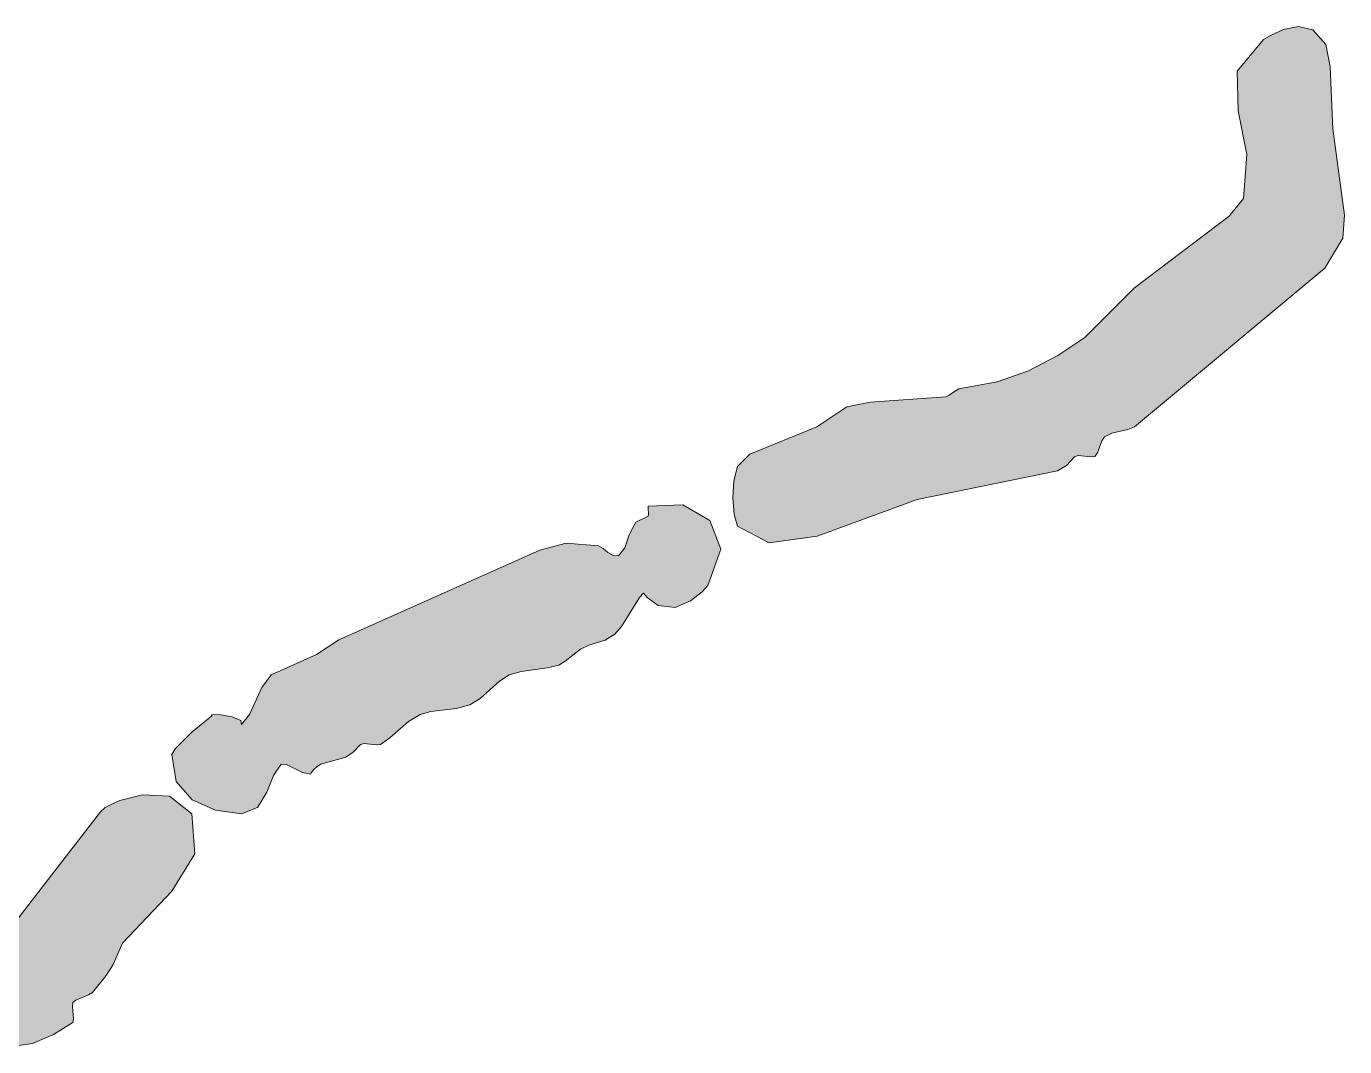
# Model space of a CAD drawing. Header units: inches. Extents: x -493 to 494, y -382 to 902.
# Drawn here: x -65.27 to -51.2, y 887.77 to 898.65 of the extents above; entities that cross this region are included whole.
import ezdxf

# ---------------------------------------------------------------- set-up
doc = ezdxf.new("R2010")
doc.units = ezdxf.units.IN
doc.header["$MEASUREMENT"] = 0
doc.layers.add('Layer 1', color=7, linetype='Continuous')

msp = doc.modelspace()

# ---------------------------------------------------------------- hatches: boundary and pattern name
at = {"layer": 'Layer 1', "true_color": 0xffffff}
h = msp.add_hatch(color=7, dxfattribs=at)
edge = h.paths.add_edge_path()
edge.add_spline(control_points=[(-52.066, 898.511), (-52.066, 898.511), (-51.984, 898.558), (-51.984, 898.558), (-51.984, 898.558), (-51.851, 898.619), (-51.851, 898.619), (-51.851, 898.619), (-51.693, 898.652), (-51.693, 898.652), (-51.693, 898.652), (-51.537, 898.616), (-51.537, 898.616), (-51.537, 898.616), (-51.4, 898.458), (-51.4, 898.458), (-51.4, 898.458), (-51.354, 898.219), (-51.354, 898.219), (-51.354, 898.219), (-51.325, 897.558), (-51.325, 897.558), (-51.325, 897.558), (-51.199, 896.64), (-51.199, 896.64), (-51.199, 896.64), (-51.219, 896.393), (-51.219, 896.393), (-51.219, 896.393), (-51.412, 896.074), (-51.412, 896.074), (-51.412, 896.074), (-53.442, 894.381), (-53.442, 894.381), (-53.442, 894.381), (-53.513, 894.352), (-53.513, 894.352), (-53.513, 894.352), (-53.685, 894.312), (-53.685, 894.312), (-53.685, 894.312), (-53.76, 894.275), (-53.76, 894.275), (-53.76, 894.275), (-53.79, 894.231), (-53.79, 894.231), (-53.79, 894.231), (-53.837, 894.103), (-53.837, 894.103), (-53.837, 894.103), (-53.866, 894.063), (-53.866, 894.063), (-53.866, 894.063), (-53.912, 894.059), (-53.912, 894.059), (-53.912, 894.059), (-54.039, 894.074), (-54.039, 894.074), (-54.039, 894.074), (-54.078, 894.063), (-54.078, 894.063), (-54.078, 894.063), (-54.167, 893.969), (-54.167, 893.969), (-54.167, 893.969), (-54.262, 893.913), (-54.262, 893.913), (-54.262, 893.913), (-55.76, 893.605), (-55.76, 893.605), (-55.76, 893.605), (-56.828, 893.216), (-56.828, 893.216), (-56.828, 893.216), (-57.34, 893.145), (-57.34, 893.145), (-57.34, 893.145), (-57.678, 893.322), (-57.678, 893.322), (-57.678, 893.322), (-57.714, 893.447), (-57.714, 893.447), (-57.714, 893.447), (-57.729, 893.622), (-57.729, 893.622), (-57.729, 893.622), (-57.717, 893.805), (-57.717, 893.805), (-57.717, 893.805), (-57.678, 893.958), (-57.678, 893.958), (-57.678, 893.958), (-57.546, 894.09), (-57.546, 894.09), (-57.546, 894.09), (-56.831, 894.381), (-56.831, 894.381), (-56.831, 894.381), (-56.513, 894.593), (-56.513, 894.593), (-56.513, 894.593), (-56.262, 894.642), (-56.262, 894.642), (-56.262, 894.642), (-55.454, 894.699), (-55.454, 894.699), (-55.454, 894.699), (-55.419, 894.718), (-55.419, 894.718), (-55.419, 894.718), (-55.374, 894.752), (-55.374, 894.752), (-55.374, 894.752), (-55.315, 894.787), (-55.315, 894.787), (-55.315, 894.787), (-54.907, 894.86), (-54.907, 894.86), (-54.907, 894.86), (-54.574, 894.977), (-54.574, 894.977), (-54.574, 894.977), (-54.258, 895.14), (-54.258, 895.14), (-54.258, 895.14), (-53.972, 895.334), (-53.972, 895.334), (-53.972, 895.334), (-53.442, 895.863), (-53.442, 895.863), (-53.442, 895.863), (-52.432, 896.628), (-52.432, 896.628), (-52.432, 896.628), (-52.278, 896.816), (-52.278, 896.816), (-52.278, 896.816), (-52.244, 897.284), (-52.244, 897.284), (-52.244, 897.284), (-52.336, 897.75), (-52.336, 897.75), (-52.336, 897.75), (-52.346, 898.173), (-52.346, 898.173), (-52.346, 898.173), (-52.066, 898.511), (-52.066, 898.511), (-52.066, 898.511), (-52.066, 898.511), (-52.066, 898.511), (-52.066, 898.511), (-52.066, 898.511), (-52.066, 898.511)], knot_values=[0, 0, 0, 0, 1, 1, 1, 2, 2, 2, 3, 3, 3, 4, 4, 4, 5, 5, 5, 6, 6, 6, 7, 7, 7, 8, 8, 8, 9, 9, 9, 10, 10, 10, 11, 11, 11, 12, 12, 12, 13, 13, 13, 14, 14, 14, 15, 15, 15, 16, 16, 16, 17, 17, 17, 18, 18, 18, 19, 19, 19, 20, 20, 20, 21, 21, 21, 22, 22, 22, 23, 23, 23, 24, 24, 24, 25, 25, 25, 26, 26, 26, 27, 27, 27, 28, 28, 28, 29, 29, 29, 30, 30, 30, 31, 31, 31, 32, 32, 32, 33, 33, 33, 34, 34, 34, 35, 35, 35, 36, 36, 36, 37, 37, 37, 38, 38, 38, 39, 39, 39, 40, 40, 40, 41, 41, 41, 42, 42, 42, 43, 43, 43, 44, 44, 44, 45, 45, 45, 46, 46, 46, 47, 47, 47, 48, 48, 48, 49, 49, 49, 50, 50, 50, 51, 51, 51, 51], degree=3, periodic=1)
h = msp.add_hatch(color=7, dxfattribs=at)
edge = h.paths.add_edge_path()
edge.add_spline(control_points=[(-58.63, 893.428), (-58.63, 893.428), (-58.629, 893.445), (-58.629, 893.445), (-58.629, 893.445), (-58.632, 893.517), (-58.632, 893.517), (-58.632, 893.517), (-58.63, 893.534), (-58.63, 893.534), (-58.63, 893.534), (-58.26, 893.549), (-58.26, 893.549), (-58.26, 893.549), (-57.974, 893.38), (-57.974, 893.38), (-57.974, 893.38), (-57.856, 893.076), (-57.856, 893.076), (-57.856, 893.076), (-57.995, 892.687), (-57.995, 892.687), (-57.995, 892.687), (-58.055, 892.622), (-58.055, 892.622), (-58.055, 892.622), (-58.179, 892.523), (-58.179, 892.523), (-58.179, 892.523), (-58.343, 892.454), (-58.343, 892.454), (-58.343, 892.454), (-58.524, 892.476), (-58.524, 892.476), (-58.524, 892.476), (-58.641, 892.561), (-58.641, 892.561), (-58.641, 892.561), (-58.681, 892.608), (-58.681, 892.608), (-58.681, 892.608), (-58.723, 892.562), (-58.723, 892.562), (-58.723, 892.562), (-58.917, 892.252), (-58.917, 892.252), (-58.917, 892.252), (-58.987, 892.169), (-58.987, 892.169), (-58.987, 892.169), (-59.091, 892.106), (-59.091, 892.106), (-59.091, 892.106), (-59.266, 892.052), (-59.266, 892.052), (-59.266, 892.052), (-59.354, 892.011), (-59.354, 892.011), (-59.354, 892.011), (-59.517, 891.881), (-59.517, 891.881), (-59.517, 891.881), (-59.583, 891.84), (-59.583, 891.84), (-59.583, 891.84), (-59.709, 891.809), (-59.709, 891.809), (-59.709, 891.809), (-59.985, 891.771), (-59.985, 891.771), (-59.985, 891.771), (-60.113, 891.734), (-60.113, 891.734), (-60.113, 891.734), (-60.216, 891.669), (-60.216, 891.669), (-60.216, 891.669), (-60.425, 891.484), (-60.425, 891.484), (-60.425, 891.484), (-60.536, 891.417), (-60.536, 891.417), (-60.536, 891.417), (-60.678, 891.377), (-60.678, 891.377), (-60.678, 891.377), (-60.949, 891.345), (-60.949, 891.345), (-60.949, 891.345), (-61.066, 891.311), (-61.066, 891.311), (-61.066, 891.311), (-61.187, 891.237), (-61.187, 891.237), (-61.187, 891.237), (-61.389, 891.064), (-61.389, 891.064), (-61.389, 891.064), (-61.489, 890.993), (-61.489, 890.993), (-61.489, 890.993), (-61.535, 890.988), (-61.535, 890.988), (-61.535, 890.988), (-61.662, 891.004), (-61.662, 891.004), (-61.662, 891.004), (-61.701, 890.993), (-61.701, 890.993), (-61.701, 890.993), (-61.779, 890.909), (-61.779, 890.909), (-61.779, 890.909), (-61.857, 890.858), (-61.857, 890.858), (-61.857, 890.858), (-62.125, 890.781), (-62.125, 890.781), (-62.125, 890.781), (-62.165, 890.759), (-62.165, 890.759), (-62.165, 890.759), (-62.203, 890.723), (-62.203, 890.723), (-62.203, 890.723), (-62.229, 890.689), (-62.229, 890.689), (-62.229, 890.689), (-62.23, 890.675), (-62.23, 890.675), (-62.23, 890.675), (-62.32, 890.693), (-62.32, 890.693), (-62.32, 890.693), (-62.49, 890.778), (-62.49, 890.778), (-62.49, 890.778), (-62.548, 890.781), (-62.548, 890.781), (-62.548, 890.781), (-62.631, 890.663), (-62.631, 890.663), (-62.631, 890.663), (-62.7, 890.483), (-62.7, 890.483), (-62.7, 890.483), (-62.799, 890.32), (-62.799, 890.32), (-62.799, 890.32), (-62.972, 890.252), (-62.972, 890.252), (-62.972, 890.252), (-63.248, 890.291), (-63.248, 890.291), (-63.248, 890.291), (-63.497, 890.404), (-63.497, 890.404), (-63.497, 890.404), (-63.668, 890.599), (-63.668, 890.599), (-63.668, 890.599), (-63.713, 890.887), (-63.713, 890.887), (-63.713, 890.887), (-63.678, 890.946), (-63.678, 890.946), (-63.678, 890.946), (-63.496, 891.129), (-63.496, 891.129), (-63.496, 891.129), (-63.288, 891.298), (-63.288, 891.298), (-63.288, 891.298), (-63.289, 891.311), (-63.289, 891.311), (-63.289, 891.311), (-63.192, 891.31), (-63.192, 891.31), (-63.192, 891.31), (-63.069, 891.286), (-63.069, 891.286), (-63.069, 891.286), (-62.977, 891.249), (-62.977, 891.249), (-62.977, 891.249), (-62.972, 891.205), (-62.972, 891.205), (-62.972, 891.205), (-62.885, 891.312), (-62.885, 891.312), (-62.885, 891.312), (-62.754, 891.602), (-62.754, 891.602), (-62.754, 891.602), (-62.654, 891.734), (-62.654, 891.734), (-62.654, 891.734), (-62.17, 891.953), (-62.17, 891.953), (-62.17, 891.953), (-61.933, 892.108), (-61.933, 892.108), (-61.933, 892.108), (-59.786, 893.066), (-59.786, 893.066), (-59.786, 893.066), (-59.507, 893.139), (-59.507, 893.139), (-59.507, 893.139), (-59.16, 893.111), (-59.16, 893.111), (-59.16, 893.111), (-59.113, 893.084), (-59.113, 893.084), (-59.113, 893.084), (-59.061, 893.042), (-59.061, 893.042), (-59.061, 893.042), (-59.005, 893.008), (-59.005, 893.008), (-59.005, 893.008), (-58.948, 893.005), (-58.948, 893.005), (-58.948, 893.005), (-58.882, 893.089), (-58.882, 893.089), (-58.882, 893.089), (-58.834, 893.23), (-58.834, 893.23), (-58.834, 893.23), (-58.764, 893.365), (-58.764, 893.365), (-58.764, 893.365), (-58.63, 893.428), (-58.63, 893.428), (-58.63, 893.428), (-58.63, 893.428), (-58.63, 893.428), (-58.63, 893.428), (-58.63, 893.428), (-58.63, 893.428)], knot_values=[0, 0, 0, 0, 1, 1, 1, 2, 2, 2, 3, 3, 3, 4, 4, 4, 5, 5, 5, 6, 6, 6, 7, 7, 7, 8, 8, 8, 9, 9, 9, 10, 10, 10, 11, 11, 11, 12, 12, 12, 13, 13, 13, 14, 14, 14, 15, 15, 15, 16, 16, 16, 17, 17, 17, 18, 18, 18, 19, 19, 19, 20, 20, 20, 21, 21, 21, 22, 22, 22, 23, 23, 23, 24, 24, 24, 25, 25, 25, 26, 26, 26, 27, 27, 27, 28, 28, 28, 29, 29, 29, 30, 30, 30, 31, 31, 31, 32, 32, 32, 33, 33, 33, 34, 34, 34, 35, 35, 35, 36, 36, 36, 37, 37, 37, 38, 38, 38, 39, 39, 39, 40, 40, 40, 41, 41, 41, 42, 42, 42, 43, 43, 43, 44, 44, 44, 45, 45, 45, 46, 46, 46, 47, 47, 47, 48, 48, 48, 49, 49, 49, 50, 50, 50, 51, 51, 51, 52, 52, 52, 53, 53, 53, 54, 54, 54, 55, 55, 55, 56, 56, 56, 57, 57, 57, 58, 58, 58, 59, 59, 59, 60, 60, 60, 61, 61, 61, 62, 62, 62, 63, 63, 63, 64, 64, 64, 65, 65, 65, 66, 66, 66, 67, 67, 67, 68, 68, 68, 69, 69, 69, 70, 70, 70, 71, 71, 71, 72, 72, 72, 73, 73, 73, 74, 74, 74, 75, 75, 75, 76, 76, 76, 77, 77, 77, 78, 78, 78, 79, 79, 79, 80, 80, 80, 80], degree=3, periodic=1)
h = msp.add_hatch(color=7, dxfattribs=at)
edge = h.paths.add_edge_path()
edge.add_spline(control_points=[(-64.348, 890.358), (-64.348, 890.358), (-64.268, 890.394), (-64.268, 890.394), (-64.268, 890.394), (-64.029, 890.455), (-64.029, 890.455), (-64.029, 890.455), (-63.739, 890.441), (-63.739, 890.441), (-63.739, 890.441), (-63.501, 890.252), (-63.501, 890.252), (-63.501, 890.252), (-63.468, 889.827), (-63.468, 889.827), (-63.468, 889.827), (-63.716, 889.429), (-63.716, 889.429), (-63.716, 889.429), (-64.242, 888.875), (-64.242, 888.875), (-64.242, 888.875), (-64.34, 888.647), (-64.34, 888.647), (-64.34, 888.647), (-64.416, 888.527), (-64.416, 888.527), (-64.416, 888.527), (-64.56, 888.346), (-64.56, 888.346), (-64.56, 888.346), (-64.603, 888.321), (-64.603, 888.321), (-64.603, 888.321), (-64.737, 888.265), (-64.737, 888.265), (-64.737, 888.265), (-64.771, 888.24), (-64.771, 888.24), (-64.771, 888.24), (-64.774, 888.195), (-64.774, 888.195), (-64.774, 888.195), (-64.762, 888.065), (-64.762, 888.065), (-64.762, 888.065), (-64.771, 888.028), (-64.771, 888.028), (-64.771, 888.028), (-64.977, 887.898), (-64.977, 887.898), (-64.977, 887.898), (-65.202, 887.805), (-65.202, 887.805), (-65.202, 887.805), (-65.424, 887.77), (-65.424, 887.77), (-65.424, 887.77), (-65.619, 887.816), (-65.619, 887.816), (-65.619, 887.816), (-65.645, 887.851), (-65.645, 887.851), (-65.645, 887.851), (-65.799, 888.01), (-65.799, 888.01), (-65.799, 888.01), (-65.831, 888.028), (-65.831, 888.028), (-65.831, 888.028), (-65.838, 888.389), (-65.838, 888.389), (-65.838, 888.389), (-65.706, 888.687), (-65.706, 888.687), (-65.706, 888.687), (-64.477, 890.273), (-64.477, 890.273), (-64.477, 890.273), (-64.427, 890.32), (-64.427, 890.32), (-64.427, 890.32), (-64.348, 890.358), (-64.348, 890.358), (-64.348, 890.358), (-64.348, 890.358), (-64.348, 890.358), (-64.348, 890.358), (-64.348, 890.358), (-64.348, 890.358)], knot_values=[0, 0, 0, 0, 1, 1, 1, 2, 2, 2, 3, 3, 3, 4, 4, 4, 5, 5, 5, 6, 6, 6, 7, 7, 7, 8, 8, 8, 9, 9, 9, 10, 10, 10, 11, 11, 11, 12, 12, 12, 13, 13, 13, 14, 14, 14, 15, 15, 15, 16, 16, 16, 17, 17, 17, 18, 18, 18, 19, 19, 19, 20, 20, 20, 21, 21, 21, 22, 22, 22, 23, 23, 23, 24, 24, 24, 25, 25, 25, 26, 26, 26, 27, 27, 27, 28, 28, 28, 29, 29, 29, 30, 30, 30, 30], degree=3, periodic=1)

# ---------------------------------------------------------------- linework, layer by layer
at = {"layer": 'Layer 1', "lineweight": 0}
for points, knots in [([(-52.066, 898.511), (-52.066, 898.511), (-51.984, 898.558), (-51.984, 898.558), (-51.984, 898.558), (-51.851, 898.619), (-51.851, 898.619), (-51.851, 898.619), (-51.693, 898.652), (-51.693, 898.652), (-51.693, 898.652), (-51.537, 898.616), (-51.537, 898.616), (-51.537, 898.616), (-51.4, 898.458), (-51.4, 898.458), (-51.4, 898.458), (-51.354, 898.219), (-51.354, 898.219), (-51.354, 898.219), (-51.325, 897.558), (-51.325, 897.558), (-51.325, 897.558), (-51.199, 896.64), (-51.199, 896.64), (-51.199, 896.64), (-51.219, 896.393), (-51.219, 896.393), (-51.219, 896.393), (-51.412, 896.074), (-51.412, 896.074), (-51.412, 896.074), (-53.442, 894.381), (-53.442, 894.381), (-53.442, 894.381), (-53.513, 894.352), (-53.513, 894.352), (-53.513, 894.352), (-53.685, 894.312), (-53.685, 894.312), (-53.685, 894.312), (-53.76, 894.275), (-53.76, 894.275), (-53.76, 894.275), (-53.79, 894.231), (-53.79, 894.231), (-53.79, 894.231), (-53.837, 894.103), (-53.837, 894.103), (-53.837, 894.103), (-53.866, 894.063), (-53.866, 894.063), (-53.866, 894.063), (-53.912, 894.059), (-53.912, 894.059), (-53.912, 894.059), (-54.039, 894.074), (-54.039, 894.074), (-54.039, 894.074), (-54.078, 894.063), (-54.078, 894.063), (-54.078, 894.063), (-54.167, 893.969), (-54.167, 893.969), (-54.167, 893.969), (-54.262, 893.913), (-54.262, 893.913), (-54.262, 893.913), (-55.76, 893.605), (-55.76, 893.605), (-55.76, 893.605), (-56.828, 893.216), (-56.828, 893.216), (-56.828, 893.216), (-57.34, 893.145), (-57.34, 893.145), (-57.34, 893.145), (-57.678, 893.322), (-57.678, 893.322), (-57.678, 893.322), (-57.714, 893.447), (-57.714, 893.447), (-57.714, 893.447), (-57.729, 893.622), (-57.729, 893.622), (-57.729, 893.622), (-57.717, 893.805), (-57.717, 893.805), (-57.717, 893.805), (-57.678, 893.958), (-57.678, 893.958), (-57.678, 893.958), (-57.546, 894.09), (-57.546, 894.09), (-57.546, 894.09), (-56.831, 894.381), (-56.831, 894.381), (-56.831, 894.381), (-56.513, 894.593), (-56.513, 894.593), (-56.513, 894.593), (-56.262, 894.642), (-56.262, 894.642), (-56.262, 894.642), (-55.454, 894.699), (-55.454, 894.699), (-55.454, 894.699), (-55.419, 894.718), (-55.419, 894.718), (-55.419, 894.718), (-55.374, 894.752), (-55.374, 894.752), (-55.374, 894.752), (-55.315, 894.787), (-55.315, 894.787), (-55.315, 894.787), (-54.907, 894.86), (-54.907, 894.86), (-54.907, 894.86), (-54.574, 894.977), (-54.574, 894.977), (-54.574, 894.977), (-54.258, 895.14), (-54.258, 895.14), (-54.258, 895.14), (-53.972, 895.334), (-53.972, 895.334), (-53.972, 895.334), (-53.442, 895.863), (-53.442, 895.863), (-53.442, 895.863), (-52.432, 896.628), (-52.432, 896.628), (-52.432, 896.628), (-52.278, 896.816), (-52.278, 896.816), (-52.278, 896.816), (-52.244, 897.284), (-52.244, 897.284), (-52.244, 897.284), (-52.336, 897.75), (-52.336, 897.75), (-52.336, 897.75), (-52.346, 898.173), (-52.346, 898.173), (-52.346, 898.173), (-52.066, 898.511), (-52.066, 898.511), (-52.066, 898.511), (-52.066, 898.511), (-52.066, 898.511), (-52.066, 898.511), (-52.066, 898.511), (-52.066, 898.511)], [0, 0, 0, 0, 1, 1, 1, 2, 2, 2, 3, 3, 3, 4, 4, 4, 5, 5, 5, 6, 6, 6, 7, 7, 7, 8, 8, 8, 9, 9, 9, 10, 10, 10, 11, 11, 11, 12, 12, 12, 13, 13, 13, 14, 14, 14, 15, 15, 15, 16, 16, 16, 17, 17, 17, 18, 18, 18, 19, 19, 19, 20, 20, 20, 21, 21, 21, 22, 22, 22, 23, 23, 23, 24, 24, 24, 25, 25, 25, 26, 26, 26, 27, 27, 27, 28, 28, 28, 29, 29, 29, 30, 30, 30, 31, 31, 31, 32, 32, 32, 33, 33, 33, 34, 34, 34, 35, 35, 35, 36, 36, 36, 37, 37, 37, 38, 38, 38, 39, 39, 39, 40, 40, 40, 41, 41, 41, 42, 42, 42, 43, 43, 43, 44, 44, 44, 45, 45, 45, 46, 46, 46, 47, 47, 47, 48, 48, 48, 49, 49, 49, 50, 50, 50, 51, 51, 51, 51]), ([(-58.63, 893.428), (-58.63, 893.428), (-58.629, 893.445), (-58.629, 893.445), (-58.629, 893.445), (-58.632, 893.517), (-58.632, 893.517), (-58.632, 893.517), (-58.63, 893.534), (-58.63, 893.534), (-58.63, 893.534), (-58.26, 893.549), (-58.26, 893.549), (-58.26, 893.549), (-57.974, 893.38), (-57.974, 893.38), (-57.974, 893.38), (-57.856, 893.076), (-57.856, 893.076), (-57.856, 893.076), (-57.995, 892.687), (-57.995, 892.687), (-57.995, 892.687), (-58.055, 892.622), (-58.055, 892.622), (-58.055, 892.622), (-58.179, 892.523), (-58.179, 892.523), (-58.179, 892.523), (-58.343, 892.454), (-58.343, 892.454), (-58.343, 892.454), (-58.524, 892.476), (-58.524, 892.476), (-58.524, 892.476), (-58.641, 892.561), (-58.641, 892.561), (-58.641, 892.561), (-58.681, 892.608), (-58.681, 892.608), (-58.681, 892.608), (-58.723, 892.562), (-58.723, 892.562), (-58.723, 892.562), (-58.917, 892.252), (-58.917, 892.252), (-58.917, 892.252), (-58.987, 892.169), (-58.987, 892.169), (-58.987, 892.169), (-59.091, 892.106), (-59.091, 892.106), (-59.091, 892.106), (-59.266, 892.052), (-59.266, 892.052), (-59.266, 892.052), (-59.354, 892.011), (-59.354, 892.011), (-59.354, 892.011), (-59.517, 891.881), (-59.517, 891.881), (-59.517, 891.881), (-59.583, 891.84), (-59.583, 891.84), (-59.583, 891.84), (-59.709, 891.809), (-59.709, 891.809), (-59.709, 891.809), (-59.985, 891.771), (-59.985, 891.771), (-59.985, 891.771), (-60.113, 891.734), (-60.113, 891.734), (-60.113, 891.734), (-60.216, 891.669), (-60.216, 891.669), (-60.216, 891.669), (-60.425, 891.484), (-60.425, 891.484), (-60.425, 891.484), (-60.536, 891.417), (-60.536, 891.417), (-60.536, 891.417), (-60.678, 891.377), (-60.678, 891.377), (-60.678, 891.377), (-60.949, 891.345), (-60.949, 891.345), (-60.949, 891.345), (-61.066, 891.311), (-61.066, 891.311), (-61.066, 891.311), (-61.187, 891.237), (-61.187, 891.237), (-61.187, 891.237), (-61.389, 891.064), (-61.389, 891.064), (-61.389, 891.064), (-61.489, 890.993), (-61.489, 890.993), (-61.489, 890.993), (-61.535, 890.988), (-61.535, 890.988), (-61.535, 890.988), (-61.662, 891.004), (-61.662, 891.004), (-61.662, 891.004), (-61.701, 890.993), (-61.701, 890.993), (-61.701, 890.993), (-61.779, 890.909), (-61.779, 890.909), (-61.779, 890.909), (-61.857, 890.858), (-61.857, 890.858), (-61.857, 890.858), (-62.125, 890.781), (-62.125, 890.781), (-62.125, 890.781), (-62.165, 890.759), (-62.165, 890.759), (-62.165, 890.759), (-62.203, 890.723), (-62.203, 890.723), (-62.203, 890.723), (-62.229, 890.689), (-62.229, 890.689), (-62.229, 890.689), (-62.23, 890.675), (-62.23, 890.675), (-62.23, 890.675), (-62.32, 890.693), (-62.32, 890.693), (-62.32, 890.693), (-62.49, 890.778), (-62.49, 890.778), (-62.49, 890.778), (-62.548, 890.781), (-62.548, 890.781), (-62.548, 890.781), (-62.631, 890.663), (-62.631, 890.663), (-62.631, 890.663), (-62.7, 890.483), (-62.7, 890.483), (-62.7, 890.483), (-62.799, 890.32), (-62.799, 890.32), (-62.799, 890.32), (-62.972, 890.252), (-62.972, 890.252), (-62.972, 890.252), (-63.248, 890.291), (-63.248, 890.291), (-63.248, 890.291), (-63.497, 890.404), (-63.497, 890.404), (-63.497, 890.404), (-63.668, 890.599), (-63.668, 890.599), (-63.668, 890.599), (-63.713, 890.887), (-63.713, 890.887), (-63.713, 890.887), (-63.678, 890.946), (-63.678, 890.946), (-63.678, 890.946), (-63.496, 891.129), (-63.496, 891.129), (-63.496, 891.129), (-63.288, 891.298), (-63.288, 891.298), (-63.288, 891.298), (-63.289, 891.311), (-63.289, 891.311), (-63.289, 891.311), (-63.192, 891.31), (-63.192, 891.31), (-63.192, 891.31), (-63.069, 891.286), (-63.069, 891.286), (-63.069, 891.286), (-62.977, 891.249), (-62.977, 891.249), (-62.977, 891.249), (-62.972, 891.205), (-62.972, 891.205), (-62.972, 891.205), (-62.885, 891.312), (-62.885, 891.312), (-62.885, 891.312), (-62.754, 891.602), (-62.754, 891.602), (-62.754, 891.602), (-62.654, 891.734), (-62.654, 891.734), (-62.654, 891.734), (-62.17, 891.953), (-62.17, 891.953), (-62.17, 891.953), (-61.933, 892.108), (-61.933, 892.108), (-61.933, 892.108), (-59.786, 893.066), (-59.786, 893.066), (-59.786, 893.066), (-59.507, 893.139), (-59.507, 893.139), (-59.507, 893.139), (-59.16, 893.111), (-59.16, 893.111), (-59.16, 893.111), (-59.113, 893.084), (-59.113, 893.084), (-59.113, 893.084), (-59.061, 893.042), (-59.061, 893.042), (-59.061, 893.042), (-59.005, 893.008), (-59.005, 893.008), (-59.005, 893.008), (-58.948, 893.005), (-58.948, 893.005), (-58.948, 893.005), (-58.882, 893.089), (-58.882, 893.089), (-58.882, 893.089), (-58.834, 893.23), (-58.834, 893.23), (-58.834, 893.23), (-58.764, 893.365), (-58.764, 893.365), (-58.764, 893.365), (-58.63, 893.428), (-58.63, 893.428), (-58.63, 893.428), (-58.63, 893.428), (-58.63, 893.428), (-58.63, 893.428), (-58.63, 893.428), (-58.63, 893.428)], [0, 0, 0, 0, 1, 1, 1, 2, 2, 2, 3, 3, 3, 4, 4, 4, 5, 5, 5, 6, 6, 6, 7, 7, 7, 8, 8, 8, 9, 9, 9, 10, 10, 10, 11, 11, 11, 12, 12, 12, 13, 13, 13, 14, 14, 14, 15, 15, 15, 16, 16, 16, 17, 17, 17, 18, 18, 18, 19, 19, 19, 20, 20, 20, 21, 21, 21, 22, 22, 22, 23, 23, 23, 24, 24, 24, 25, 25, 25, 26, 26, 26, 27, 27, 27, 28, 28, 28, 29, 29, 29, 30, 30, 30, 31, 31, 31, 32, 32, 32, 33, 33, 33, 34, 34, 34, 35, 35, 35, 36, 36, 36, 37, 37, 37, 38, 38, 38, 39, 39, 39, 40, 40, 40, 41, 41, 41, 42, 42, 42, 43, 43, 43, 44, 44, 44, 45, 45, 45, 46, 46, 46, 47, 47, 47, 48, 48, 48, 49, 49, 49, 50, 50, 50, 51, 51, 51, 52, 52, 52, 53, 53, 53, 54, 54, 54, 55, 55, 55, 56, 56, 56, 57, 57, 57, 58, 58, 58, 59, 59, 59, 60, 60, 60, 61, 61, 61, 62, 62, 62, 63, 63, 63, 64, 64, 64, 65, 65, 65, 66, 66, 66, 67, 67, 67, 68, 68, 68, 69, 69, 69, 70, 70, 70, 71, 71, 71, 72, 72, 72, 73, 73, 73, 74, 74, 74, 75, 75, 75, 76, 76, 76, 77, 77, 77, 78, 78, 78, 79, 79, 79, 80, 80, 80, 80]), ([(-64.348, 890.358), (-64.348, 890.358), (-64.268, 890.394), (-64.268, 890.394), (-64.268, 890.394), (-64.029, 890.455), (-64.029, 890.455), (-64.029, 890.455), (-63.739, 890.441), (-63.739, 890.441), (-63.739, 890.441), (-63.501, 890.252), (-63.501, 890.252), (-63.501, 890.252), (-63.468, 889.827), (-63.468, 889.827), (-63.468, 889.827), (-63.716, 889.429), (-63.716, 889.429), (-63.716, 889.429), (-64.242, 888.875), (-64.242, 888.875), (-64.242, 888.875), (-64.34, 888.647), (-64.34, 888.647), (-64.34, 888.647), (-64.416, 888.527), (-64.416, 888.527), (-64.416, 888.527), (-64.56, 888.346), (-64.56, 888.346), (-64.56, 888.346), (-64.603, 888.321), (-64.603, 888.321), (-64.603, 888.321), (-64.737, 888.265), (-64.737, 888.265), (-64.737, 888.265), (-64.771, 888.24), (-64.771, 888.24), (-64.771, 888.24), (-64.774, 888.195), (-64.774, 888.195), (-64.774, 888.195), (-64.762, 888.065), (-64.762, 888.065), (-64.762, 888.065), (-64.771, 888.028), (-64.771, 888.028), (-64.771, 888.028), (-64.977, 887.898), (-64.977, 887.898), (-64.977, 887.898), (-65.202, 887.805), (-65.202, 887.805), (-65.202, 887.805), (-65.424, 887.77), (-65.424, 887.77), (-65.424, 887.77), (-65.619, 887.816), (-65.619, 887.816), (-65.619, 887.816), (-65.645, 887.851), (-65.645, 887.851), (-65.645, 887.851), (-65.799, 888.01), (-65.799, 888.01), (-65.799, 888.01), (-65.831, 888.028), (-65.831, 888.028), (-65.831, 888.028), (-65.838, 888.389), (-65.838, 888.389), (-65.838, 888.389), (-65.706, 888.687), (-65.706, 888.687), (-65.706, 888.687), (-64.477, 890.273), (-64.477, 890.273), (-64.477, 890.273), (-64.427, 890.32), (-64.427, 890.32), (-64.427, 890.32), (-64.348, 890.358), (-64.348, 890.358), (-64.348, 890.358), (-64.348, 890.358), (-64.348, 890.358), (-64.348, 890.358), (-64.348, 890.358), (-64.348, 890.358)], [0, 0, 0, 0, 1, 1, 1, 2, 2, 2, 3, 3, 3, 4, 4, 4, 5, 5, 5, 6, 6, 6, 7, 7, 7, 8, 8, 8, 9, 9, 9, 10, 10, 10, 11, 11, 11, 12, 12, 12, 13, 13, 13, 14, 14, 14, 15, 15, 15, 16, 16, 16, 17, 17, 17, 18, 18, 18, 19, 19, 19, 20, 20, 20, 21, 21, 21, 22, 22, 22, 23, 23, 23, 24, 24, 24, 25, 25, 25, 26, 26, 26, 27, 27, 27, 28, 28, 28, 29, 29, 29, 30, 30, 30, 30])]:
    msp.add_open_spline(points, degree=3, knots=knots, dxfattribs=at)

doc.saveas('drawing.dxf')
